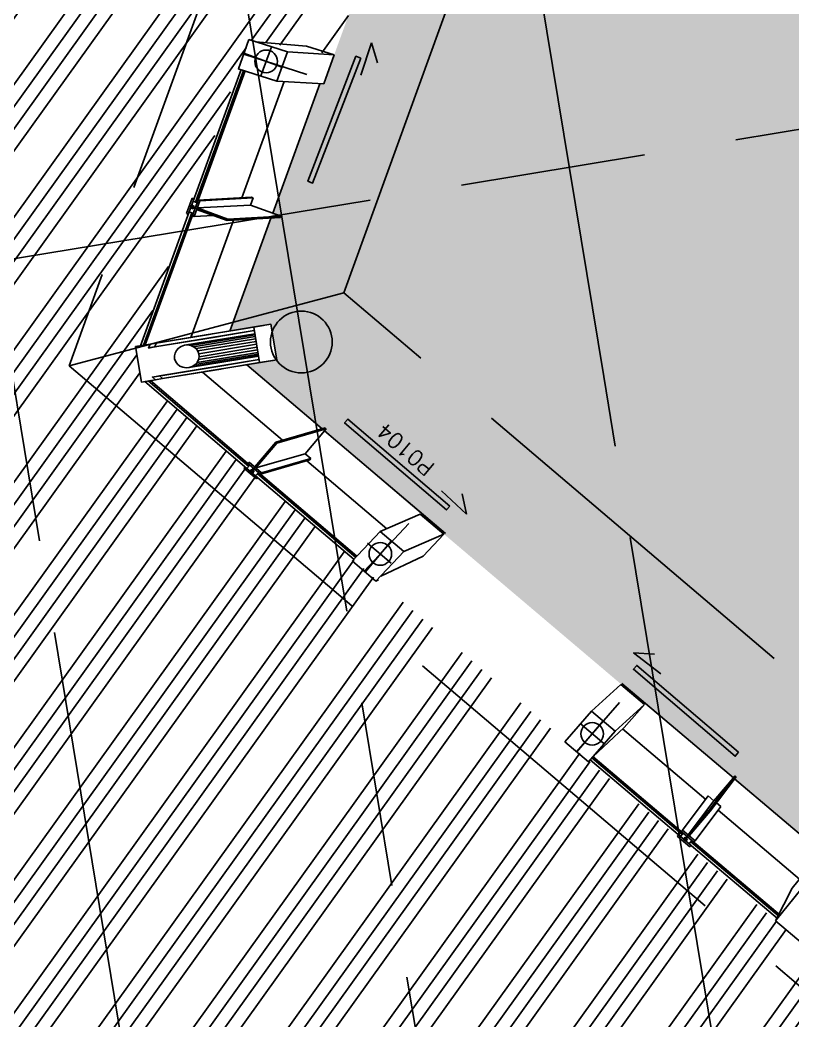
# Model space of a CAD drawing. Header units: millimetres. Extents: x 33240 to 33395, y 51607 to 51720.
# Drawn here: x 33330.26 to 33337.76, y 51675.91 to 51685.62 of the extents above; entities that cross this region are included whole.
import ezdxf

# ---------------------------------------------------------------- set-up
doc = ezdxf.new("R2010")
doc.units = ezdxf.units.MM
doc.header["$LTSCALE"] = 0.3
doc.header["$MEASUREMENT"] = 0
doc.linetypes.add('ACAD_ISO02W100', pattern=[15, 12, -3])
doc.linetypes.add('ACAD_ISO08W100', pattern=[36, 24, -3, 6, -3])
for name, color, linetype in [('00-TRAMES-BAT', 7, 'ACAD_ISO08W100'), ('02-MURS-PORTEUR', 1, 'CONTINUOUS'), ('03-STRUCTURE-METALLIQUE', 212, 'CONTINUOUS'), ('04-PLAFOND-LIMITE', 231, 'CONTINUOUS'), ('05-MEN-INT', 4, 'CONTINUOUS'), ('05-MEN-INT-NUM', 62, 'CONTINUOUS'), ('07-REVT-SOL', 8, 'CONTINUOUS')]:
    doc.layers.add(name, color=color, linetype=linetype)
doc.styles.add('ANN', font='romans.shx')

msp = doc.modelspace()

# ---------------------------------------------------------------- hatches: boundary and pattern name
at = {"layer": '07-REVT-SOL'}
h = msp.add_hatch(dxfattribs=at)
h.set_pattern_fill('ANSI34', color=256, style=0)
h.set_pattern_definition([(234.3505737, (57752.873, 108291.1774), (0.609448717, -0.4371181325), []), (234.3505737, (57752.69855, 108291.1487), (0.609448717, -0.4371181325), []), (234.3505737, (57752.5241, 108291.12), (0.609448717, -0.4371181325), []), (234.3505737, (57752.3497, 108291.09124), (0.609448717, -0.4371181325), [])])
h.paths.add_polyline_path([(33309.5314, 51685.8588), (33309.227, 51686.3339), (33308.7901, 51686.9168), (33308.2417, 51687.5322), (33307.7231, 51688.0157), (33307.1703, 51688.4635), (33306.6491, 51688.8373), (33306.1684, 51689.1099), (33305.6057, 51689.375), (33304.8593, 51689.5906), (33304.3981, 51689.6614), (33304.0875, 51689.6801), (33303.4661, 51689.653), (33302.8229, 51689.5078), (33302.2165, 51689.3237), (33301.8431, 51689.1436), (33301.2325, 51688.7418), (33301.0441, 51688.5546), (33300.8119, 51688.2317), (33300.636, 51687.875), (33300.5145, 51687.359), (33300.505, 51686.6688), (33300.5777, 51685.9763), (33300.7416, 51685.2753), (33300.9406, 51684.7213), (33301.0157, 51684.5876), (33307.3638, 51673.1728), (33307.5551, 51673.4027), (33307.8762, 51673.8025), (33308.1163, 51674.1181), (33308.411, 51674.5325), (33308.7556, 51675.0512), (33309.048, 51675.5283), (33309.3762, 51676.1097), (33309.5889, 51676.5207), (33309.7607, 51676.8698), (33310.0204, 51677.4522), (33310.2137, 51677.9361), (33310.3288, 51678.2748), (33310.4454, 51678.6692), (33310.6648, 51679.6374), (33310.76, 51680.4082), (33310.7988, 51681.1264), (33310.7886, 51681.6572), (33311.6353, 51681.6308), (33311.6077, 51680.7216), (33311.5149, 51679.9648), (33311.413, 51679.3793), (33311.2805, 51678.8426), (33311.0938, 51678.2397), (33310.6536, 51677.1452), (33310.0752, 51675.9925), (33309.4154, 51674.8904), (33308.8726, 51674.099), (33308.2849, 51673.3459), (33307.8733, 51672.8629), (33307.228, 51672.1682), (33306.3132, 51671.3076), (33305.9865, 51671.0325), (33305.8529, 51670.9201), (33304.975, 51670.2548), (33303.8087, 51669.4948), (33303.0073, 51669.0533), (33301.8018, 51668.4879), (33300.9566, 51668.032), (33299.3651, 51667.685), (33298.3344, 51667.4599), (33297.6468, 51667.3707), (33296.7824, 51667.2899), (33295.9203, 51667.253), (33295.2266, 51667.2152), (33294.1119, 51667.2875), (33293.3748, 51667.4449), (33292.5369, 51667.5422), (33291.7914, 51667.7628), (33290.9562, 51668.1367), (33290.4698, 51668.2741), (33289.8201, 51668.6138), (33289.1999, 51669.0055), (33288.3839, 51669.5907), (33287.876, 51669.955), (33287.2211, 51670.7667), (33274.7777, 51668.6362), (33276.256, 51659.6586), (33284.2497, 51660.9749), (33284.3561, 51660.329), (33287.1543, 51660.7657), (33287.0441, 51661.435), (33288.3848, 51661.6423), (33288.4866, 51660.9834), (33292.2493, 51661.603), (33292.1421, 51662.2745), (33293.3262, 51662.4694), (33294.2159, 51657.0657), (33297.0273, 51657.8411), (33296.5137, 51662.3558), (33296.1876, 51662.9406), (33297.1941, 51663.1064), (33297.3208, 51662.3368), (33297.3071, 51662.3342), (33297.2354, 51662.0285), (33297.1718, 51661.7039), (33297.1191, 51661.3565), (33297.0807, 51661.0087), (33297.0553, 51660.6759), (33297.0448, 51660.2508), (33297.0546, 51659.9073), (33297.0786, 51659.5031), (33297.126, 51659.0791), (33297.2144, 51658.5421), (33297.1583, 51658.5188), (33297.3195, 51657.5459), (33297.3809, 51657.5561), (33297.3948, 51657.457), (33298.8658, 51657.679), (33298.8462, 51657.7974), (33298.9103, 51657.8079), (33298.7662, 51658.6942), (33298.7288, 51659.1864), (33298.7198, 51659.4049), (33298.7232, 51660.1393), (33298.7457, 51660.5123), (33298.7907, 51660.9605), (33298.8677, 51661.4609), (33298.9907, 51662.0019), (33299.0813, 51662.4183), (33299.1901, 51662.781), (33299.4457, 51663.3946), (33299.6955, 51663.8263), (33299.9745, 51664.1844), (33300.2447, 51664.447), (33300.5617, 51664.6801), (33300.8381, 51664.8192), (33301.2209, 51664.9383), (33301.4693, 51664.9787), (33301.841, 51664.9673), (33302.2061, 51664.8995), (33302.6126, 51664.7536), (33302.9838, 51664.5426), (33303.3445, 51664.2838), (33303.6583, 51663.9764), (33303.8954, 51663.7058), (33304.1617, 51663.3541), (33304.4484, 51662.8985), (33304.7788, 51662.2731), (33305.0523, 51661.5322), (33305.2961, 51660.675), (33305.4695, 51659.9959), (33305.6024, 51659.3706), (33305.6852, 51658.9167), (33307.3767, 51659.1899), (33307.1404, 51660.5973), (33307.0303, 51661.1738), (33306.9413, 51661.6002), (33306.7799, 51662.3125), (33306.6023, 51663.0284), (33306.4522, 51663.5891), (33306.3171, 51663.5669), (33306.1501, 51664.5811), (33310.3148, 51665.2669), (33310.4416, 51664.4972), (33315.177, 51665.277), (33315.0503, 51666.0466), (33321.9737, 51667.1866), (33322.0842, 51666.5156), (33326.0968, 51667.1763), (33325.9863, 51667.8474), (33338.2877, 51669.8729), (33338.4145, 51669.1031), (33337.1627, 51668.8969), (33337.4803, 51666.9678), (33338.0209, 51667.0568), (33338.5748, 51667.148), (33338.8591, 51667.1949), (33339.4721, 51667.2958), (33339.4876, 51667.2022), (33342.9411, 51667.7709), (33342.9248, 51667.8696), (33343.8326, 51668.019), (33343.8488, 51667.9204), (33345.1427, 51668.1334), (33344.8096, 51670.1562), (33343.348, 51669.9155), (33343.2212, 51670.6853), (33356.0482, 51672.7974), (33356.1749, 51672.0277), (33354.958, 51671.8273), (33355.3024, 51669.7355), (33360.6718, 51670.6196), (33360.3274, 51672.7114), (33359.1351, 51672.5151), (33359.0083, 51673.2848), (33361.9356, 51673.7669), (33362.0461, 51673.0958), (33364.4142, 51673.4857), (33364.3037, 51674.1568), (33367.7572, 51674.7255), (33367.8839, 51673.9557), (33371.2387, 51674.5081), (33371.112, 51675.2779), (33374.9437, 51675.9088), (33375.0705, 51675.1391), (33376.6328, 51675.3963), (33376.506, 51676.1661), (33377.325, 51676.3009), (33377.0481, 51677.9827), (33376.9198, 51677.9616), (33376.6273, 51679.7377), (33376.7556, 51679.7588), (33376.4112, 51681.8507), (33376.2829, 51681.8295), (33375.9904, 51683.6056), (33376.1187, 51683.6267), (33375.8418, 51685.3086), (33360.6783, 51682.8117), (33360.8797, 51680.4431), (33357.4663, 51679.6643), (33355.8502, 51679.2955), (33350.3855, 51678.0486), (33349.3674, 51677.9353), (33349.2809, 51678.7127), (33350.1901, 51678.8161), (33350.4466, 51678.8746), (33350.1324, 51680.7824), (33345.8713, 51680.0807), (33346.1535, 51678.3669), (33347.7703, 51678.5446), (33347.8568, 51677.7672), (33337.862, 51676.655), (33331.4691, 51682.1156), (33331.436, 51682.1102), (33331.3791, 51682.4555), (33331.426, 51682.4633), (33332.4803, 51685.4342), (33333.3075, 51685.2862), (33334.1791, 51687.6816), (33333.3953, 51687.9546), (33334.4746, 51690.9071), (33334.675, 51691.1303), (33338.2027, 51692.6579), (33338.2118, 51692.6161), (33338.5092, 51692.2989), (33338.6344, 51692.0226), (33341.707, 51693.0697), (33341.5019, 51693.412), (33341.3795, 51693.7866), (33344.946, 51694.7179), (33345.2392, 51694.7817), (33348.5761, 51695.3735), (33348.8741, 51695.4084), (33348.9099, 51694.6324), (33348.9146, 51694.6048), (33352.1472, 51694.9081), (33352.1459, 51695.2202), (33352.2417, 51695.6865), (33356.3412, 51695.7195), (33356.4073, 51695.575), (33357.7275, 51698.1124), (33357.1877, 51701.3904), (33320.2349, 51695.2976), (33319.7443, 51698.296), (33309.9064, 51696.6761), (33310.4, 51693.6782), (33300.57, 51692.0596), (33300.7406, 51691.0235), (33301.5358, 51691.0422), (33302.2561, 51690.9986), (33302.8984, 51690.9343), (33303.2847, 51690.8855), (33303.8837, 51690.7723), (33304.4095, 51690.6586), (33304.8482, 51690.5355), (33305.6756, 51690.2459), (33306.363, 51689.935), (33307.0247, 51689.5803), (33307.6503, 51689.1728), (33308.244, 51688.725), (33308.7944, 51688.2296), (33309.3073, 51687.6984), (33309.7704, 51687.1258), (33310.4433, 51686.1015), (33309.6647, 51685.6359)])
h = msp.add_hatch(dxfattribs=at)
h.set_pattern_fill('CROSS', color=30, style=0)
h.set_pattern_definition([(189.35057367, (57785.36794, 108093.83487), (-0.2060594638, -0.2872968802), [0.125, -0.375]), (279.35057367, (57785.29612, 108093.88639), (0.2872968802, -0.2060594638), [0.125, -0.375])])
h.paths.add_polyline_path([(33356.6042, 51689.6618), (33356.51, 51690.2341), (33357.8741, 51690.4587), (33355.8857, 51694.81), (33355.8546, 51694.7522), (33355.6768, 51694.7514), (33355.676, 51694.9274), (33352.1472, 51694.9081), (33348.9094, 51694.604), (33347.0318, 51694.2893), (33345.3498, 51694.0074), (33343.5722, 51693.5493), (33341.707, 51693.0697), (33338.6344, 51692.0226), (33335.196, 51690.5185), (33335.1462, 51690.4652), (33334.2416, 51687.9673), (33334.2793, 51687.9537), (33334.1791, 51687.6816), (33333.3075, 51685.2862), (33333.2056, 51685.0038), (33333.1649, 51684.9971), (33332.2932, 51682.605), (33332.6935, 51682.671), (33332.7502, 51682.3265), (33332.4199, 51682.2722), (33332.4599, 51682.2788), (33334.3734, 51680.6351), (33336.1035, 51679.1695), (33338.0364, 51677.546), (33338.1527, 51677.6901), (33338.5054, 51677.5682), (33338.9857, 51677.6217), (33338.2448, 51682.1209), (33343.8811, 51683.0489), (33344.0163, 51682.2278), (33349.7392, 51683.1702), (33349.3477, 51685.5482), (33354.9803, 51686.4757), (33354.4506, 51689.6923), (33354.648, 51689.7248), (33354.7097, 51689.3499), (33356.6042, 51689.6618)])

# ---------------------------------------------------------------- linework, layer by layer
at = {"layer": '00-TRAMES-BAT'}
for p, q in [((33335.926, 51682.164), (33332.1795, 51704.9161)), ((33335.1842, 51669.2301), (33329.3839, 51704.4558)), ((33335.2713, 51651.2626), (33326.5882, 51703.9954)), ((33376.282, 51690.8954), (33271.126, 51673.5801)), ((33340.8627, 51652.1833), (33335.926, 51682.164))]:
    msp.add_line(p, q, dxfattribs=at)
at = {"layer": '02-MURS-PORTEUR'}
msp.add_circle((33332.9888, 51682.4998), 0.3, dxfattribs=at)
at = {"layer": '03-STRUCTURE-METALLIQUE'}
for p, q in [((33332.3772, 51685.1522), (33332.4803, 51685.4342)), ((33332.4803, 51685.4342), (33332.8539, 51685.3148)), ((33333.0378, 51685.3724), (33332.5446, 51685.4137)), ((33332.8009, 51685.1679), (33332.4303, 51685.3018)), ((33332.6976, 51685.3647), (33332.5957, 51685.0825)), ((33332.8539, 51685.3148), (33332.752, 51685.0325)), ((33333.3075, 51685.2862), (33332.8539, 51685.3148)), ((33333.0378, 51685.3724), (33333.3075, 51685.2862)), ((33333.0431, 51685.097), (33332.4288, 51685.2932)), ((33333.3075, 51685.2862), (33333.2056, 51685.0038)), ((33332.3763, 51685.1525), (33332.752, 51685.0325)), ((33332.7107, 51683.7507), (33333.1682, 51685.0062)), ((33333.2056, 51685.0038), (33332.752, 51685.0325)), ((33332.2932, 51682.605), (33332.6931, 51683.7025)), ((33331.5669, 51682.4512), (33332.5317, 51682.61)), ((33331.8528, 51682.4676), (33332.5366, 51682.5802)), ((33331.8841, 51682.4704), (33332.537, 51682.5779)), ((33331.9451, 51682.5488), (33332.2659, 51682.6016)), ((33332.0802, 51682.5357), (33332.5317, 51682.61)), ((33332.0943, 51682.5734), (33332.1108, 51682.5761)), ((33332.1108, 51682.5761), (33332.1214, 51682.5777)), ((33332.621, 51682.66), (33332.1275, 51682.5787)), ((33332.1275, 51682.5787), (33332.5919, 51682.6552)), ((33332.133, 51682.5444), (33332.5317, 51682.61)), ((33332.466, 51682.6345), (33332.2659, 51682.6016)), ((33332.5946, 51682.6557), (33332.466, 51682.6345)), ((33332.5829, 51682.299), (33332.5261, 51682.6444)), ((33332.621, 51682.66), (33332.5919, 51682.6552)), ((33332.621, 51682.66), (33332.622, 51682.6602)), ((33331.5061, 51682.4412), (33332.0802, 51682.5357)), ((33331.5198, 51682.4788), (33332.0943, 51682.5734)), ((33331.5198, 51682.4788), (33331.5805, 51682.4887)), ((33331.5198, 51682.4787), (33331.5805, 51682.4885)), ((33332.133, 51682.5444), (33331.5669, 51682.4512)), ((33331.5805, 51682.4887), (33331.9481, 51682.5492)), ((33331.915, 51682.4658), (33332.5386, 51682.5685)), ((33331.9432, 51682.4538), (33332.5412, 51682.5522)), ((33332.5448, 51682.5307), (33331.9668, 51682.4355)), ((33332.549, 51682.5051), (33331.9844, 51682.4121)), ((33332.5665, 51682.3989), (33331.977, 51682.3019)), ((33331.9908, 51682.3281), (33332.5626, 51682.4223)), ((33331.9947, 51682.3852), (33332.5536, 51682.4772)), ((33331.9967, 51682.3565), (33332.5582, 51682.449)), ((33331.6107, 51682.1699), (33332.578, 51682.3292)), ((33332.5724, 51682.3632), (33331.9006, 51682.2526)), ((33332.5715, 51682.3686), (33331.9302, 51682.263)), ((33332.5695, 51682.3806), (33331.9563, 51682.2796)), ((33332.1166, 51682.2532), (33332.578, 51682.3292)), ((33332.177, 51682.2632), (33332.578, 51682.3292)), ((33332.2569, 51682.2454), (33332.5829, 51682.299)), ((33332.752, 51682.3269), (33332.5622, 51682.2956)), ((33332.7149, 51682.3208), (33332.5829, 51682.299)), ((33332.752, 51682.3269), (33332.7149, 51682.3208)), ((33332.1166, 51682.2532), (33331.5423, 51682.1586)), ((33331.6107, 51682.1699), (33332.177, 51682.2632)), ((33331.6412, 51682.144), (33332.2075, 51682.2372)), ((33332.807, 51681.547), (33332.029, 51682.2079)), ((33332.2569, 51682.2454), (33332.0517, 51682.2116)), ((33332.2569, 51682.2454), (33332.2011, 51682.2362)), ((33332.2011, 51682.2362), (33332.2179, 51682.2389)), ((33333.1919, 51681.6569), (33332.4598, 51682.2788)), ((33331.5728, 51682.1327), (33331.6412, 51682.144)), ((33331.5728, 51682.1327), (33331.6412, 51682.1439)), ((33334.3875, 51680.6412), (33333.2151, 51681.6372)), ((33333.8189, 51680.6874), (33333.0432, 51681.3463)), ((33334.1442, 51680.8293), (33333.7536, 51680.6589)), ((33334.1442, 51680.8293), (33334.3734, 51680.6351)), ((33334.0332, 51680.7371), (33333.598, 51680.2747)), ((33334.0332, 51680.7371), (33333.598, 51680.2747)), ((33333.598, 51680.2747), (33334.0332, 51680.7371)), ((33333.7537, 51680.659), (33333.4836, 51680.372)), ((33333.7537, 51680.659), (33333.983, 51680.4649)), ((33334.3734, 51680.6351), (33333.9829, 51680.4648)), ((33334.3734, 51680.6351), (33334.1717, 51680.4208)), ((33333.8618, 51680.5675), (33333.6072, 51680.2668)), ((33333.632, 51680.5472), (33333.8609, 51680.3533)), ((33333.983, 51680.4649), (33333.7112, 51680.1787)), ((33333.7135, 51680.1767), (33333.4846, 51680.3711)), ((33334.1719, 51680.4209), (33333.7592, 51680.2271)), ((33333.7396, 51680.1893), (33333.7126, 51680.1775)), ((33336.0906, 51679.176), (33335.8057, 51678.9162)), ((33336.0906, 51679.176), (33336.3196, 51678.9822)), ((33337.1841, 51678.268), (33336.101, 51679.1855)), ((33336.0785, 51679.0007), (33335.6617, 51678.5226)), ((33336.3196, 51678.9822), (33336.0348, 51678.7223)), ((33336.3196, 51678.9822), (33336.1244, 51678.7582)), ((33335.8061, 51678.9165), (33335.5475, 51678.6198)), ((33335.8061, 51678.9165), (33336.0352, 51678.7227)), ((33335.9188, 51678.8211), (33335.6642, 51678.5204)), ((33335.6958, 51678.795), (33335.9248, 51678.6013)), ((33336.0352, 51678.7227), (33335.7762, 51678.4257)), ((33336.1248, 51678.7586), (33335.8186, 51678.4743)), ((33336.915, 51678.0595), (33336.1081, 51678.7431)), ((33335.7762, 51678.4257), (33335.5475, 51678.6198)), ((33338.0364, 51677.546), (33337.1958, 51678.2581)), ((33337.8272, 51677.2868), (33337.0371, 51677.9562)), ((33337.7552, 51677.1976), (33338.1527, 51677.6901)), ((33337.661, 51676.9642), (33337.8933, 51677.2524)), ((33337.5945, 51676.882), (33337.7552, 51677.1976)), ((33337.661, 51676.9642), (33337.5945, 51676.8818)), ((33337.5945, 51676.8818), (33337.8621, 51676.6549))]:
    msp.add_line(p, q, dxfattribs=at)
for points in [[(33332.7502, 51682.3265), (33332.6934, 51682.6718), (33331.5806, 51682.4887), (33331.5669, 51682.4511), (33331.5061, 51682.4411), (33331.5198, 51682.4787), (33331.3791, 51682.4555), (33331.436, 51682.1101), (33331.5728, 51682.1327), (33331.5423, 51682.1586), (33331.6107, 51682.1698), (33331.6412, 51682.1439), (33332.7502, 51682.3265)], [(33331.9967, 51682.3564), (33331.9947, 51682.3851), (33331.9844, 51682.412), (33331.9668, 51682.4354), (33331.9432, 51682.4537), (33331.915, 51682.4657), (33331.8842, 51682.4704), (33331.8528, 51682.4675), (33331.8231, 51682.4572), (33331.7971, 51682.4405), (33331.7764, 51682.4183), (33331.7626, 51682.3921), (33331.7565, 51682.3636), (33331.7587, 51682.335), (33331.7688, 51682.308), (33331.7866, 51682.2847), (33331.8102, 51682.2664), (33331.8384, 51682.2544), (33331.8692, 51682.2497), (33331.9006, 51682.2526), (33331.9302, 51682.2629), (33331.9563, 51682.2796), (33331.977, 51682.3018), (33331.9908, 51682.3281), (33331.9967, 51682.3564)]]:
    msp.add_lwpolyline(points, close=True, dxfattribs=at)
for centre in [(33332.6466, 51685.2236), (33333.7558, 51680.4424), (33335.8128, 51678.696)]:
    msp.add_circle(centre, 0.11, dxfattribs=at)
at = {"layer": '04-PLAFOND-LIMITE', "linetype": 'ACAD_ISO02W100'}
for p, q in [((33334.1258, 51691.6136), (33330.7339, 51682.2685, -32.1247)), ((33333.4001, 51682.976, -0.5979), (33335.9256, 51689.934, -0.5979)), ((33333.4001, 51682.976, -0.5979), (33330.7339, 51682.2685)), ((33341.0091, 51676.5165, -0.5979), (33333.4001, 51682.976, -0.5979)), ((33330.7339, 51682.2685), (33338.0996, 51676.0156, -32.1247))]:
    msp.add_line(p, q, dxfattribs=at)
at = {"layer": '05-MEN-INT'}
for p, q in [((33333.5654, 51685.0879), (33333.6708, 51685.4042)), ((33333.6708, 51685.4042), (33333.7279, 51685.2089)), ((33331.9372, 51683.8659), (33332.4033, 51685.1439)), ((33331.9614, 51683.8571), (33332.4279, 51685.136)), ((33331.9766, 51683.8515), (33332.443, 51685.1312)), ((33332.4101, 51683.8985), (33332.8217, 51685.0281)), ((33331.9288, 51683.8955), (33331.8741, 51683.7452)), ((33331.9372, 51683.8659), (33331.8995, 51683.7625)), ((33331.9288, 51683.8955), (33331.9457, 51683.8894)), ((33331.9372, 51683.8659), (33331.9766, 51683.8515)), ((33331.9766, 51683.8515), (33331.939, 51683.7482)), ((33332.0021, 51683.8688), (33331.9474, 51683.7185)), ((33332.5038, 51683.9037), (33331.9852, 51683.875)), ((33331.9852, 51683.875), (33332.0021, 51683.8688)), ((33332.5207, 51683.8975), (33332.0021, 51683.8688)), ((33332.5207, 51683.8975), (33332.4957, 51683.829)), ((33332.5038, 51683.9037), (33332.5207, 51683.8975)), ((33331.426, 51682.4633), (33331.8995, 51683.7625)), ((33331.4552, 51682.4681), (33331.9241, 51683.7536)), ((33331.4736, 51682.4711), (33331.939, 51683.7482)), ((33331.8741, 51683.7452), (33331.891, 51683.739)), ((33331.8995, 51683.7625), (33331.939, 51683.7482)), ((33331.8995, 51683.7625), (33331.939, 51683.7482)), ((33332.2717, 51683.6856), (33331.9014, 51683.8204)), ((33331.9132, 51683.8001), (33331.9375, 51683.7913)), ((33331.9159, 51683.8077), (33331.9554, 51683.7933)), ((33331.9183, 51683.8142), (33331.9578, 51683.7998)), ((33331.9207, 51683.8208), (33331.9602, 51683.8064)), ((33331.9235, 51683.8283), (33331.9236, 51683.8287)), ((33331.9235, 51683.8283), (33331.9477, 51683.8195)), ((33331.9723, 51683.7871), (33332.2693, 51683.679)), ((33332.4957, 51683.829), (33331.9771, 51683.8003)), ((33331.9771, 51683.8003), (33332.274, 51683.6922)), ((33332.4957, 51683.829), (33332.7927, 51683.7209)), ((33331.9165, 51682.544), (33332.3314, 51683.6824)), ((33331.9304, 51683.7247), (33331.9474, 51683.7185)), ((33332.1326, 51683.7288), (33331.9474, 51683.7185)), ((33332.7879, 51683.7077), (33332.2693, 51683.679)), ((33332.274, 51683.6922), (33332.2693, 51683.679)), ((33332.7927, 51683.7209), (33332.274, 51683.6922)), ((33332.7927, 51683.7209), (33332.7879, 51683.7077)), ((33332.4609, 51681.2725), (33331.4691, 51682.1156)), ((33332.4776, 51681.2922), (33331.5025, 51682.1211)), ((33332.4881, 51681.3045), (33331.5229, 51682.1245)), ((33333.2204, 51681.665), (33332.7409, 51681.5281)), ((33333.231, 51681.656), (33332.7516, 51681.519)), ((33333.0265, 51681.4151), (33333.231, 51681.656)), ((33333.231, 51681.656), (33333.2204, 51681.665)), ((33332.7462, 51681.5235), (33332.4912, 51681.2232)), ((33332.5364, 51681.2872), (33332.7409, 51681.5281)), ((33332.547, 51681.2781), (33332.7516, 51681.519)), ((33332.7516, 51681.519), (33332.7409, 51681.5281)), ((33333.0265, 51681.4151), (33332.547, 51681.2781)), ((33333.0265, 51681.4151), (33333.0822, 51681.3678)), ((33332.4691, 51681.3207), (33332.4808, 51681.3345)), ((33332.4807, 51681.3344), (33332.6027, 51681.2309)), ((33333.0705, 51681.3541), (33332.5911, 51681.2172)), ((33333.0822, 51681.3678), (33332.6027, 51681.2309)), ((33333.0705, 51681.3541), (33333.0822, 51681.3678)), ((33332.4302, 51681.275), (33332.4419, 51681.2887)), ((33332.4302, 51681.275), (33332.5522, 51681.1714)), ((33332.4609, 51681.2725), (33332.4881, 51681.3045)), ((33332.461, 51681.2725), (33332.4881, 51681.3045)), ((33332.461, 51681.2725), (33332.5448, 51681.2013)), ((33332.4881, 51681.3045), (33332.572, 51681.2333)), ((33332.4914, 51681.2466), (33332.4911, 51681.2469)), ((33332.4914, 51681.2466), (33332.5081, 51681.2663)), ((33332.4975, 51681.2414), (33332.5247, 51681.2735)), ((33332.5029, 51681.2369), (33332.5301, 51681.2689)), ((33332.5082, 51681.2324), (33332.5354, 51681.2644)), ((33332.5143, 51681.2272), (33332.531, 51681.2469)), ((33332.5448, 51681.2013), (33332.572, 51681.2334)), ((33332.5448, 51681.2013), (33332.572, 51681.2333)), ((33333.5179, 51680.4084), (33332.5617, 51681.2213)), ((33333.5291, 51680.4203), (33332.572, 51681.2333)), ((33332.5911, 51681.2172), (33332.6027, 51681.2309)), ((33333.5002, 51680.3896), (33332.5448, 51681.2013)), ((33332.5522, 51681.1714), (33332.5639, 51681.1851)), ((33332.5522, 51681.1714), (33332.5639, 51681.1851)), ((33334.35, 51681.0548), (33334.5936, 51680.8272)), ((33334.5936, 51680.8272), (33334.5505, 51681.026)), ((33336.4785, 51679.2786), (33336.2143, 51679.482)), ((33336.2143, 51679.482), (33336.4175, 51679.4707)), ((33336.6698, 51677.6995), (33335.7919, 51678.4437)), ((33336.6864, 51677.7192), (33335.8089, 51678.4632)), ((33336.6969, 51677.7316), (33335.8193, 51678.4751)), ((33337.2, 51678.2868), (33336.9494, 51677.9555)), ((33337.2107, 51678.2778), (33336.9601, 51677.9464)), ((33336.9958, 51678.0456), (33337.2, 51678.2868)), ((33337.2, 51678.2868), (33337.2107, 51678.2778)), ((33336.6895, 51677.7615), (33336.9401, 51678.0928)), ((33336.9958, 51678.0456), (33336.7452, 51677.7143)), ((33336.9401, 51678.0928), (33336.9958, 51678.0456)), ((33337.0198, 51678.0254), (33337.0622, 51677.9894)), ((33336.9547, 51677.9509), (33336.7001, 51677.6502)), ((33336.7452, 51677.7143), (33336.9494, 51677.9555)), ((33336.7559, 51677.7052), (33336.9601, 51677.9464)), ((33337.0622, 51677.9894), (33336.8116, 51677.6581)), ((33336.9601, 51677.9464), (33336.9489, 51677.9548)), ((33336.6698, 51677.6995), (33336.6969, 51677.7316)), ((33336.6698, 51677.6995), (33336.6969, 51677.7316)), ((33336.6779, 51677.7477), (33336.6895, 51677.7615)), ((33336.6895, 51677.7615), (33336.8116, 51677.6581)), ((33336.6969, 51677.7316), (33336.7809, 51677.6605)), ((33336.6391, 51677.7019), (33336.6507, 51677.7157)), ((33336.6391, 51677.7019), (33336.7612, 51677.5985)), ((33336.6698, 51677.6995), (33336.7537, 51677.6284)), ((33336.7003, 51677.6737), (33336.7, 51677.674)), ((33336.7003, 51677.6736), (33336.717, 51677.6934)), ((33336.7064, 51677.6685), (33336.7336, 51677.7006)), ((33336.7117, 51677.6639), (33336.7389, 51677.696)), ((33336.7171, 51677.6594), (33336.7442, 51677.6915)), ((33336.7232, 51677.6543), (33336.7399, 51677.674)), ((33336.7537, 51677.6284), (33336.7809, 51677.6605)), ((33336.7537, 51677.6284), (33336.7809, 51677.6605)), ((33337.611, 51676.9022), (33336.7537, 51677.6284)), ((33337.6272, 51676.9223), (33336.7706, 51677.6484)), ((33337.6373, 51676.9349), (33336.7809, 51677.6605)), ((33336.8, 51677.6443), (33336.8116, 51677.6581)), ((33336.7612, 51677.5985), (33336.7728, 51677.6123)), ((33336.7612, 51677.5985), (33336.7728, 51677.6123))]:
    msp.add_line(p, q, dxfattribs=at)
for points in [[(33333.565, 51685.2556), (33333.0987, 51684.0421), (33333.052, 51684.06), (33333.5183, 51685.2735)], [(33334.4297, 51680.9073), (33333.4409, 51681.7513), (33333.4084, 51681.7132), (33334.3972, 51680.8693)], [(33337.2346, 51678.5168), (33336.2458, 51679.3608), (33336.2134, 51679.3228), (33337.2022, 51678.4788)]]:
    msp.add_lwpolyline(points, close=True, dxfattribs=at)

# ---------------------------------------------------------------- texts
at = {"layer": '05-MEN-INT-NUM', "style": 'ANN'}
msp.add_text('P0104', height=0.15, rotation=139.3528, dxfattribs=at).set_placement((33334.2959, 51681.3018))

doc.saveas('drawing.dxf')
